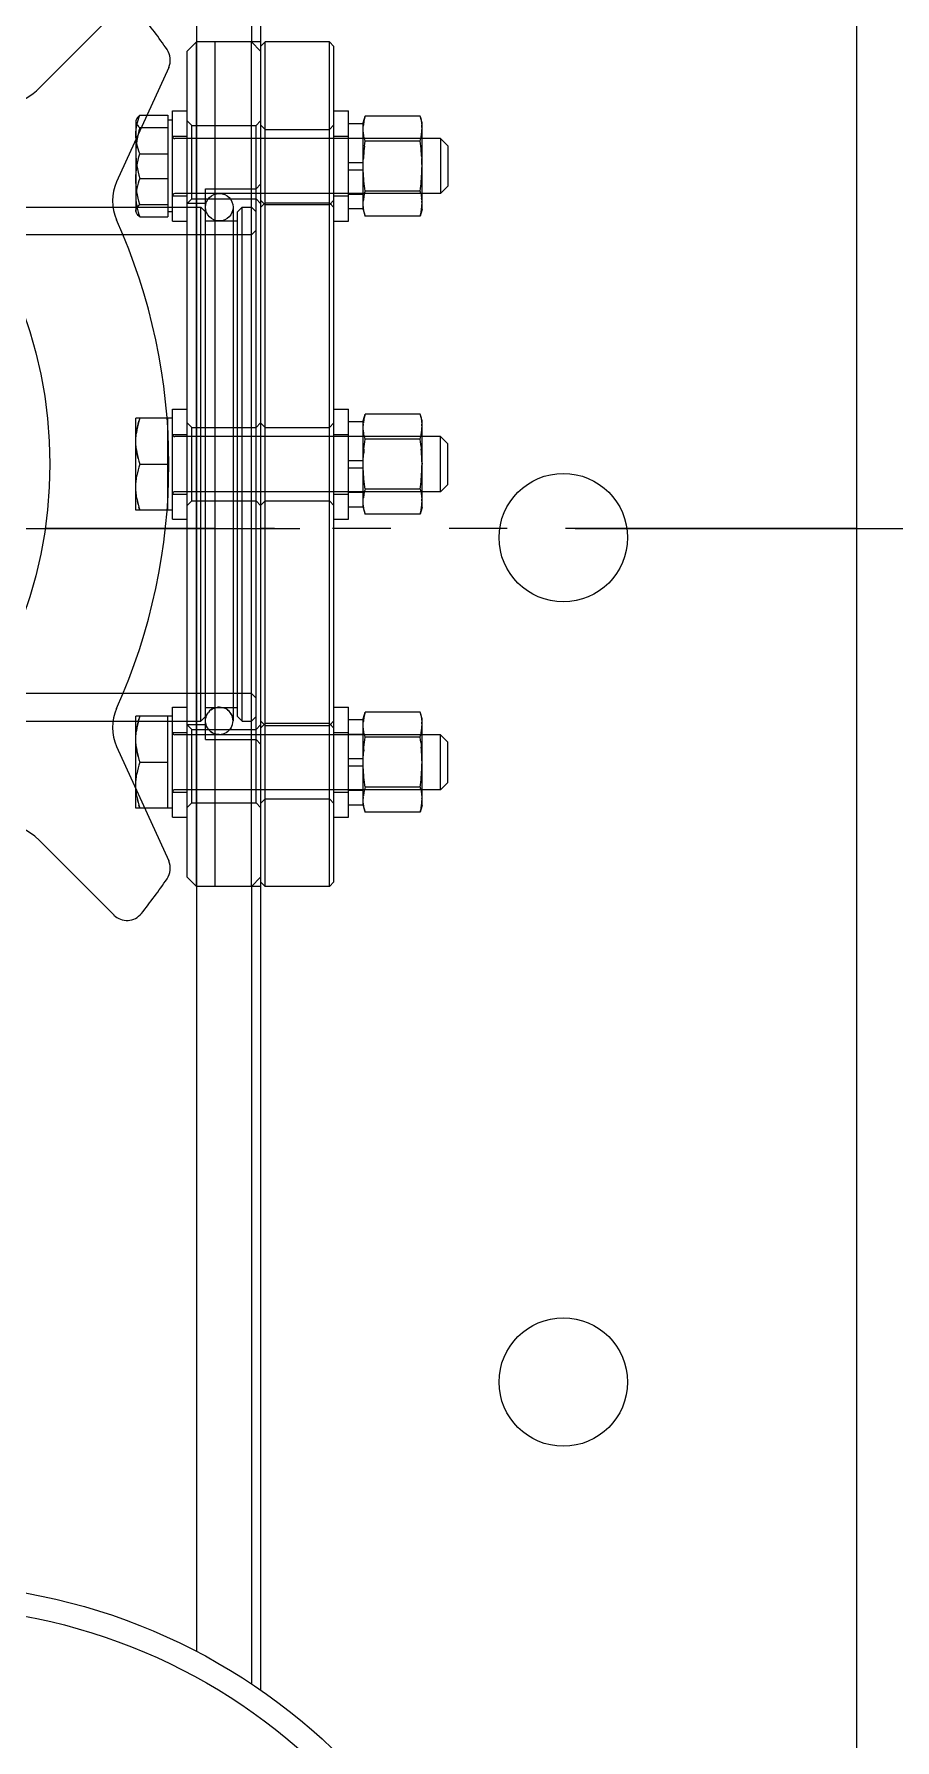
# Model space of a CAD drawing. Extents: x 59521 to 184406, y -1257 to 56672.
# Drawn here: x 74236.5 to 74330.4, y 9626.2 to 9812 of the extents above; entities that cross this region are included whole.
import ezdxf

# ---------------------------------------------------------------- set-up
doc = ezdxf.new("R2010")
doc.units = 0
doc.header["$MEASUREMENT"] = 0
for name, pattern in [('CENTER', [50.8, 31.75, -6.35, 6.35, -6.35]), ('JIS_02_0.7', [1.35, 0.75, -0.6]), ('PHANTOM', [63.5, 31.75, -6.35, 6.35, -6.35, 6.35, -6.35])]:
    doc.linetypes.add(name, pattern=pattern)
doc.layers.get('0').update_dxf_attribs({"linetype": 'CONTINUOUS'})
for name, color, linetype in [('03-JI-ZHUN-XIAN', 7, 'CONTINUOUS'), ('2', 4, 'CENTER'), ('DEFAULT_3', 7, 'PHANTOM')]:
    doc.layers.add(name, color=color, linetype=linetype)

# ---------------------------------------------------------------- blocks, each defined once
blk = doc.blocks.new('hu88')
at = {"color": 87, "linetype": 'Continuous'}
for p, q in [((-499.91, -29.55), (-499.91, -861.55)), ((-434.91, -861.55), (-434.91, -318.94)), ((-418.93, -403.43), (-410.82, -411.54)), ((-442.91, -407.05), (-442.41, -406.55)), ((-442.41, -406.55), (-442.41, -498.55)), ((-442.41, -406.55), (-435.41, -406.55)), ((-435.41, -406.55), (-435.41, -498.55)), ((-434.91, -407.05), (-435.41, -406.55)), ((-434.91, -407.55), (-433.91, -406.55)), ((-434.91, -406.55), (-429.91, -406.55)), ((-433.91, -406.55), (-433.91, -498.55)), ((-429.91, -498.55), (-429.91, -406.55)), ((-429.91, -406.55), (-427.91, -406.55)), ((-427.91, -406.55), (-427.91, -498.55)), ((-426.91, -407.55), (-427.91, -406.55)), ((-442.91, -407.05), (-442.91, -498.05)), ((-426.91, -407.55), (-426.91, -497.55)), ((-419.21, -421.8), (-424.89, -409.34)), ((-444.51, -414.08), (-444.51, -426.08)), ((-442.91, -414.08), (-444.51, -414.08)), ((-425.31, -414.08), (-426.91, -414.08)), ((-425.31, -414.08), (-425.31, -426.08)), ((-452.51, -415.36), (-452.31, -414.63)), ((-452.51, -415.36), (-452.51, -424.79)), ((-452.51, -415.99), (-452.5, -416.13)), ((-452.31, -414.63), (-446.3, -414.63)), ((-446.11, -415.36), (-446.3, -414.63)), ((-446.11, -416.26), (-446.12, -416.4)), ((-446.11, -415.36), (-446.11, -424.79)), ((-444.51, -415.44), (-446.11, -415.44)), ((-446.11, -415.99), (-446.11, -416.13)), ((-446.11, -416.26), (-446.11, -416.13)), ((-442.41, -416.08), (-442.91, -415.58)), ((-435.41, -416.08), (-442.41, -416.08)), ((-435.41, -416.08), (-434.91, -415.58)), ((-434.41, -415.64), (-434.91, -415.14)), ((-434.41, -415.64), (-434.41, -489.46)), ((-427.41, -415.64), (-434.41, -415.64)), ((-427.41, -415.64), (-426.91, -415.14)), ((-427.41, -415.64), (-427.41, -423.64)), ((-425.31, -415.08), (-421.31, -415.08)), ((-424.81, -415.08), (-424.81, -425.08)), ((-421.75, -415.08), (-421.65, -415.39)), ((-421.56, -415.71), (-421.49, -416.02)), ((-421.31, -415.08), (-421.31, -425.08)), ((-455.31, -417.88), (-454.51, -417.08)), ((-455.31, -417.88), (-455.31, -422.28)), ((-454.51, -417.08), (-454.51, -423.08)), ((-454.51, -417.08), (-425.56, -417.08)), ((-452.38, -417.08), (-452.35, -417.22)), ((-452.31, -417.35), (-452.35, -417.22)), ((-452.31, -417.35), (-446.3, -417.35)), ((-444.51, -417.03), (-446.11, -417.03)), ((-442.91, -416.83), (-444.51, -416.83)), ((-425.31, -416.83), (-426.91, -416.83)), ((-444.51, -419.68), (-446.11, -419.68)), ((-446.16, -421.44), (-446.14, -421.16)), ((-444.51, -420.48), (-446.11, -420.48)), ((-421.75, -420.08), (-424.81, -420.08)), ((-455.31, -422.28), (-454.51, -423.08)), ((-454.51, -423.08), (-425.56, -423.08)), ((-452.31, -422.8), (-446.3, -422.8)), ((-444.51, -423.13), (-446.11, -423.13)), ((-442.91, -423.33), (-444.51, -423.33)), ((-434.41, -422.55), (-434.91, -422.05)), ((-434.41, -423.64), (-434.91, -424.14)), ((-428.91, -422.55), (-434.41, -422.55)), ((-427.41, -423.64), (-434.41, -423.64)), ((-431.46, -423.53), (-431.31, -423.4)), ((-431.32, -423.4), (-431.15, -423.29)), ((-431.15, -423.29), (-430.98, -423.2)), ((-430.98, -423.21), (-430.79, -423.14)), ((-430.79, -423.14), (-430.6, -423.1)), ((-430.41, -423.09), (-430.6, -423.1)), ((-430.41, -423.09), (-430.21, -423.1)), ((-430.21, -423.1), (-430.02, -423.14)), ((-430.02, -423.14), (-429.83, -423.2)), ((-429.66, -423.29), (-429.5, -423.4)), ((-429.22, -423.67), (-429.11, -423.84)), ((-428.91, -422.55), (-428.91, -482.55)), ((-427.41, -423.64), (-426.91, -424.14)), ((-425.31, -423.33), (-426.91, -423.33)), ((-452.51, -424.79), (-452.31, -425.52)), ((-452.35, -425.38), (-452.31, -425.52)), ((-452.31, -425.52), (-446.3, -425.52)), ((-446.11, -424.79), (-446.3, -425.52)), ((-444.51, -424.72), (-446.11, -424.72)), ((-442.41, -424.3), (-442.91, -423.8)), ((-442.41, -424.08), (-442.91, -424.58)), ((-435.41, -424.08), (-442.41, -424.08)), ((-442.41, -424.3), (-435.41, -424.3)), ((-435.41, -424.3), (-434.91, -423.8)), ((-435.41, -424.08), (-434.91, -424.58)), ((-434.41, -425.05), (-433.91, -424.55)), ((-432.91, -424.55), (-433.91, -424.55)), ((-432.91, -424.55), (-432.91, -480.55)), ((-432.41, -425.05), (-432.91, -424.55)), ((-432.41, -425.05), (-432.41, -480.05)), ((-431.89, -424.39), (-431.91, -424.59)), ((-431.91, -424.58), (-431.89, -424.78)), ((-431.91, -480.55), (-431.91, -424.59)), ((-431.85, -424.19), (-431.89, -424.39)), ((-431.89, -424.78), (-431.86, -424.98)), ((-431.79, -425.16), (-431.86, -424.98)), ((-431.79, -424.01), (-431.85, -424.2)), ((-431.71, -425.33), (-431.6, -425.5)), ((-429.11, -425.35), (-429.22, -425.51)), ((-429.11, -423.84), (-429.02, -424.02)), ((-429.02, -425.17), (-429.11, -425.35)), ((-429.02, -424.01), (-428.96, -424.2)), ((-428.96, -424.98), (-429.02, -425.17)), ((-428.96, -424.2), (-428.92, -424.4)), ((-428.92, -424.79), (-428.96, -424.99)), ((-428.92, -424.39), (-428.91, -424.6)), ((-428.91, -424.59), (-428.92, -424.79)), ((-428.91, -424.15), (-426.91, -424.15)), ((-428.91, -425.05), (-428.41, -424.55)), ((-428.41, -424.55), (-428.41, -480.55)), ((-391.88, -424.55), (-428.41, -424.55)), ((-425.31, -425.08), (-421.31, -425.08)), ((-442.91, -426.08), (-444.51, -426.08)), ((-433.91, -427.55), (-434.41, -427.05)), ((-428.91, -426.05), (-432.41, -426.05)), ((-431.32, -425.78), (-431.47, -425.65)), ((-430.79, -426.04), (-430.98, -425.98)), ((-430.6, -426.08), (-430.8, -426.04)), ((-430.41, -426.1), (-430.6, -426.08)), ((-430.41, -426.1), (-430.21, -426.08)), ((-430.02, -426.04), (-430.21, -426.08)), ((-429.83, -425.98), (-430.02, -426.04)), ((-429.66, -425.9), (-429.84, -425.98)), ((-429.5, -425.79), (-429.66, -425.9)), ((-425.31, -426.08), (-426.91, -426.08)), ((-433.91, -427.55), (-392.4, -427.55)), ((-452.51, -447.84), (-452.31, -447.11)), ((-452.51, -447.84), (-452.51, -457.27)), ((-452.31, -447.11), (-446.3, -447.11)), ((-446.11, -447.84), (-446.3, -447.11)), ((-446.11, -447.84), (-446.11, -457.27)), ((-444.51, -446.55), (-444.51, -458.55)), ((-442.91, -446.55), (-444.51, -446.55)), ((-425.31, -446.55), (-426.91, -446.55)), ((-425.31, -446.55), (-425.31, -458.55)), ((-425.31, -447.55), (-421.31, -447.55)), ((-424.81, -447.55), (-424.81, -457.55)), ((-421.75, -447.55), (-421.65, -447.87)), ((-421.31, -447.55), (-421.31, -457.55)), ((-455.31, -450.35), (-454.51, -449.55)), ((-454.51, -449.55), (-454.51, -455.55)), ((-454.51, -449.55), (-425.56, -449.55)), ((-446.3, -449.83), (-446.27, -449.69)), ((-446.23, -449.56), (-446.27, -449.69)), ((-444.51, -447.91), (-446.11, -447.91)), ((-444.51, -449.5), (-446.11, -449.5)), ((-442.91, -449.3), (-444.51, -449.3)), ((-442.41, -448.55), (-442.91, -448.05)), ((-435.41, -448.55), (-442.41, -448.55)), ((-435.41, -448.55), (-434.91, -448.05)), ((-434.41, -448.55), (-434.91, -448.05)), ((-427.41, -448.55), (-434.41, -448.55)), ((-427.41, -448.55), (-426.91, -448.05)), ((-427.41, -448.55), (-427.41, -456.55)), ((-425.31, -449.3), (-426.91, -449.3)), ((-421.56, -448.18), (-421.49, -448.5)), ((-455.31, -450.35), (-455.31, -454.75)), ((-452.31, -449.83), (-446.3, -449.83)), ((-452.5, -452.82), (-452.51, -452.55)), ((-444.51, -452.15), (-446.11, -452.15)), ((-444.51, -452.95), (-446.11, -452.95)), ((-421.75, -452.55), (-424.81, -452.55)), ((-455.31, -454.75), (-454.51, -455.55)), ((-452.41, -454.46), (-452.43, -454.19)), ((-452.31, -455.28), (-446.3, -455.28)), ((-454.51, -455.55), (-425.56, -455.55)), ((-446.11, -456.91), (-446.12, -457.04)), ((-444.51, -455.6), (-446.11, -455.6)), ((-446.11, -456.64), (-446.11, -456.77)), ((-446.11, -456.91), (-446.11, -456.77)), ((-442.91, -455.8), (-444.51, -455.8)), ((-442.41, -456.55), (-442.91, -457.05)), ((-435.41, -456.55), (-442.41, -456.55)), ((-435.41, -456.55), (-434.91, -457.05)), ((-434.41, -456.55), (-434.91, -457.05)), ((-427.41, -456.55), (-434.41, -456.55)), ((-427.41, -456.55), (-426.91, -457.05)), ((-425.31, -455.8), (-426.91, -455.8)), ((-452.51, -457.27), (-452.31, -458)), ((-452.35, -457.86), (-452.31, -458)), ((-452.31, -458), (-446.3, -458)), ((-446.11, -457.27), (-446.3, -458)), ((-444.51, -457.19), (-446.11, -457.19)), ((-442.91, -458.55), (-444.51, -458.55)), ((-425.31, -458.55), (-426.91, -458.55)), ((-425.31, -457.55), (-421.31, -457.55)), ((-433.91, -477.55), (-434.41, -478.05)), ((-433.91, -477.55), (-392.4, -477.55)), ((-444.51, -479.03), (-444.51, -491.03)), ((-442.91, -479.03), (-444.51, -479.03)), ((-428.91, -479.05), (-432.41, -479.05)), ((-425.31, -479.03), (-426.91, -479.03)), ((-425.31, -479.03), (-425.31, -491.03)), ((-452.51, -480.31), (-452.31, -479.58)), ((-452.51, -480.31), (-452.51, -489.74)), ((-452.49, -481.35), (-452.5, -481.22)), ((-452.31, -479.58), (-446.3, -479.58)), ((-446.11, -480.31), (-446.3, -479.58)), ((-446.11, -480.31), (-446.11, -489.74)), ((-444.51, -480.39), (-446.11, -480.39)), ((-442.41, -481.03), (-442.91, -480.53)), ((-442.41, -480.8), (-442.91, -481.3)), ((-442.41, -480.8), (-435.41, -480.8)), ((-435.41, -481.03), (-442.41, -481.03)), ((-435.41, -481.03), (-434.91, -480.53)), ((-435.41, -480.8), (-434.91, -481.3)), ((-434.41, -481.46), (-434.91, -480.96)), ((-434.41, -480.05), (-433.91, -480.55)), ((-432.91, -480.55), (-433.91, -480.55)), ((-432.41, -480.05), (-432.91, -480.55)), ((-428.91, -480.05), (-428.41, -480.55)), ((-428.91, -480.95), (-426.91, -480.95)), ((-391.88, -480.55), (-428.41, -480.55)), ((-427.41, -481.46), (-426.91, -480.96)), ((-425.31, -480.03), (-424.81, -480.03)), ((-424.81, -490.56), (-424.81, -479.49)), ((-421.75, -479.49), (-424.81, -479.49)), ((-421.75, -480.84), (-424.81, -480.84)), ((-421.31, -490.03), (-421.31, -480.03)), ((-455.31, -482.83), (-454.51, -482.03)), ((-455.31, -487.23), (-455.31, -482.83)), ((-454.51, -488.03), (-454.51, -482.03)), ((-454.51, -482.03), (-425.56, -482.03)), ((-452.49, -481.35), (-452.47, -481.49)), ((-452.31, -482.31), (-446.3, -482.31)), ((-446.3, -482.31), (-446.27, -482.17)), ((-446.23, -482.03), (-446.27, -482.17)), ((-444.51, -481.98), (-446.11, -481.98)), ((-442.91, -481.78), (-444.51, -481.78)), ((-434.41, -482.55), (-434.91, -483.05)), ((-427.41, -481.46), (-434.41, -481.46)), ((-428.91, -482.55), (-434.41, -482.55)), ((-427.41, -481.46), (-427.41, -489.46)), ((-425.31, -481.78), (-426.91, -481.78)), ((-444.51, -484.63), (-446.11, -484.63)), ((-424.89, -495.76), (-419.21, -483.31)), ((-421.75, -483.68), (-424.81, -483.68)), ((-452.47, -486.12), (-452.49, -485.84)), ((-444.51, -485.43), (-446.11, -485.43)), ((-421.75, -486.38), (-424.81, -486.38)), ((-455.31, -487.23), (-454.51, -488.03)), ((-454.51, -488.03), (-425.56, -488.03)), ((-452.31, -487.75), (-446.3, -487.75)), ((-444.51, -488.08), (-446.11, -488.08)), ((-442.91, -488.28), (-444.51, -488.28)), ((-425.31, -488.28), (-426.91, -488.28)), ((-452.51, -489.74), (-452.31, -490.47)), ((-452.35, -490.34), (-452.31, -490.47)), ((-452.31, -490.47), (-446.3, -490.47)), ((-446.11, -489.74), (-446.3, -490.47)), ((-444.51, -489.67), (-446.11, -489.67)), ((-442.41, -489.03), (-442.91, -489.53)), ((-435.41, -489.03), (-442.41, -489.03)), ((-435.41, -489.03), (-434.91, -489.53)), ((-434.41, -489.46), (-434.91, -489.96)), ((-427.41, -489.46), (-434.41, -489.46)), ((-427.41, -489.46), (-426.91, -489.96)), ((-425.31, -490.03), (-424.81, -490.03)), ((-421.75, -489.22), (-424.81, -489.22)), ((-421.75, -490.56), (-424.81, -490.56)), ((-442.91, -491.03), (-444.51, -491.03)), ((-425.31, -491.03), (-426.91, -491.03)), ((-410.82, -493.56), (-418.93, -501.68)), ((-442.91, -498.05), (-442.41, -498.55)), ((-434.91, -498.05), (-435.41, -498.55)), ((-434.91, -497.55), (-433.91, -498.55)), ((-426.91, -497.55), (-427.91, -498.55)), ((-442.41, -498.55), (-435.41, -498.55)), ((-434.91, -498.55), (-429.91, -498.55)), ((-429.91, -498.55), (-427.91, -498.55))]:
    blk.add_line(p, q, dxfattribs=at)
for points in [[(-452.31, -414.63), (-452.35, -414.77), (-452.38, -414.9), (-452.41, -415.04), (-452.43, -415.18), (-452.45, -415.31), (-452.47, -415.45), (-452.49, -415.59), (-452.5, -415.72), (-452.5, -415.86), (-452.51, -415.99)], [(-452.38, -417.08), (-452.41, -416.94), (-452.43, -416.81), (-452.45, -416.67), (-452.47, -416.54), (-452.49, -416.4), (-452.5, -416.26), (-452.5, -416.13)], [(-446.3, -414.63), (-446.27, -414.77), (-446.23, -414.9), (-446.2, -415.04), (-446.18, -415.18), (-446.16, -415.31), (-446.14, -415.45), (-446.12, -415.59), (-446.11, -415.72), (-446.11, -415.86), (-446.11, -415.99)], [(-421.42, -416.33), (-421.49, -416.02), (-421.56, -415.71), (-421.65, -415.39), (-421.75, -415.08)], [(-452.31, -417.35), (-452.35, -417.63), (-452.38, -417.9), (-452.41, -418.17), (-452.43, -418.44), (-452.45, -418.72), (-452.47, -418.99), (-452.49, -419.26), (-452.5, -419.53), (-452.5, -419.8), (-452.51, -420.08)], [(-446.3, -417.35), (-446.27, -417.22), (-446.23, -417.08), (-446.2, -416.94), (-446.18, -416.81), (-446.16, -416.67), (-446.14, -416.54), (-446.12, -416.4)], [(-446.3, -417.35), (-446.27, -417.63), (-446.23, -417.9), (-446.2, -418.17), (-446.18, -418.44), (-446.16, -418.72), (-446.14, -418.99), (-446.12, -419.26), (-446.11, -419.53), (-446.11, -419.8), (-446.11, -420.08)], [(-421.42, -416.33), (-421.37, -416.64), (-421.34, -416.96), (-421.31, -417.27), (-421.31, -417.58)], [(-421.31, -417.58), (-421.31, -417.89), (-421.34, -418.2), (-421.37, -418.51), (-421.42, -418.82)], [(-421.75, -420.08), (-421.65, -419.76), (-421.56, -419.45), (-421.49, -419.13), (-421.42, -418.82)], [(-452.51, -420.08), (-452.5, -420.35), (-452.5, -420.62), (-452.49, -420.89), (-452.47, -421.16), (-452.45, -421.44), (-452.43, -421.71)], [(-452.38, -422.25), (-452.41, -421.98), (-452.43, -421.71)], [(-446.16, -421.44), (-446.18, -421.71), (-446.2, -421.98), (-446.23, -422.25), (-446.27, -422.53), (-446.3, -422.8)], [(-446.11, -420.08), (-446.11, -420.35), (-446.11, -420.62), (-446.12, -420.89), (-446.14, -421.16)], [(-421.37, -421.65), (-421.42, -421.33), (-421.49, -421.02), (-421.56, -420.71), (-421.65, -420.39), (-421.75, -420.08)], [(-421.56, -420.71), (-421.49, -421.02), (-421.42, -421.33), (-421.37, -421.64), (-421.34, -421.96), (-421.31, -422.27), (-421.31, -422.58)], [(-452.31, -422.8), (-452.35, -422.94), (-452.38, -423.07), (-452.41, -423.21), (-452.43, -423.34), (-452.45, -423.48), (-452.47, -423.62), (-452.49, -423.75), (-452.5, -423.89), (-452.5, -424.02), (-452.51, -424.16)], [(-452.38, -422.25), (-452.35, -422.53), (-452.31, -422.8)], [(-446.3, -422.8), (-446.27, -422.94), (-446.23, -423.07), (-446.2, -423.21), (-446.18, -423.34), (-446.16, -423.48), (-446.14, -423.62), (-446.12, -423.75), (-446.11, -423.89), (-446.11, -424.02), (-446.11, -424.16)], [(-431.46, -423.53), (-431.59, -423.67), (-431.7, -423.83), (-431.79, -424.01)], [(-431.7, -423.84), (-431.59, -423.67), (-431.46, -423.53)], [(-429.22, -423.67), (-429.35, -423.53), (-429.5, -423.4), (-429.66, -423.29), (-429.84, -423.2)], [(-421.75, -425.08), (-421.65, -424.76), (-421.56, -424.45), (-421.49, -424.13), (-421.42, -423.82), (-421.37, -423.51)], [(-421.31, -422.58), (-421.31, -422.89), (-421.34, -423.2), (-421.37, -423.51), (-421.42, -423.82), (-421.49, -424.13), (-421.56, -424.45), (-421.65, -424.76)], [(-452.51, -424.16), (-452.5, -424.3), (-452.5, -424.43)], [(-452.35, -425.38), (-452.38, -425.25), (-452.41, -425.11), (-452.43, -424.98), (-452.45, -424.84), (-452.47, -424.7), (-452.49, -424.57), (-452.5, -424.43)], [(-446.3, -425.52), (-446.27, -425.38), (-446.23, -425.25), (-446.2, -425.11), (-446.18, -424.98), (-446.16, -424.84), (-446.14, -424.7), (-446.12, -424.57), (-446.11, -424.43)], [(-446.11, -424.16), (-446.11, -424.3), (-446.11, -424.43)], [(-431.86, -424.97), (-431.8, -425.16), (-431.71, -425.34)], [(-431.6, -425.5), (-431.47, -425.65), (-431.32, -425.78), (-431.16, -425.89), (-430.98, -425.98)], [(-429.66, -425.9), (-429.5, -425.79), (-429.35, -425.66), (-429.22, -425.51)], [(-452.31, -447.11), (-452.35, -447.24), (-452.38, -447.38), (-452.41, -447.52), (-452.43, -447.65), (-452.45, -447.79), (-452.47, -447.92), (-452.49, -448.06), (-452.5, -448.2), (-452.5, -448.33), (-452.51, -448.47)], [(-446.3, -447.11), (-446.27, -447.24), (-446.23, -447.38), (-446.2, -447.52), (-446.18, -447.65), (-446.16, -447.79), (-446.14, -447.92), (-446.12, -448.06), (-446.11, -448.2), (-446.11, -448.33), (-446.11, -448.47)], [(-421.42, -448.81), (-421.49, -448.5), (-421.56, -448.18), (-421.65, -447.87), (-421.75, -447.55)], [(-452.51, -448.47), (-452.5, -448.6), (-452.5, -448.74)], [(-452.31, -449.83), (-452.35, -449.69), (-452.38, -449.56), (-452.41, -449.42), (-452.43, -449.28), (-452.45, -449.15), (-452.47, -449.01), (-452.49, -448.88), (-452.5, -448.74)], [(-446.23, -449.56), (-446.2, -449.42), (-446.18, -449.28), (-446.16, -449.15), (-446.14, -449.01), (-446.12, -448.88)], [(-446.11, -448.47), (-446.11, -448.6), (-446.11, -448.74), (-446.12, -448.88)], [(-421.42, -448.81), (-421.37, -449.12), (-421.34, -449.43), (-421.31, -449.74), (-421.31, -450.05)], [(-452.31, -449.83), (-452.35, -450.1), (-452.38, -450.38), (-452.41, -450.65), (-452.43, -450.92), (-452.45, -451.19), (-452.47, -451.46), (-452.49, -451.74), (-452.5, -452.01), (-452.5, -452.28), (-452.51, -452.55)], [(-446.3, -449.83), (-446.27, -450.1), (-446.23, -450.38), (-446.2, -450.65), (-446.18, -450.92), (-446.16, -451.19), (-446.14, -451.46), (-446.12, -451.74), (-446.11, -452.01), (-446.11, -452.28), (-446.11, -452.55)], [(-421.75, -452.55), (-421.65, -452.24), (-421.56, -451.92), (-421.49, -451.61), (-421.42, -451.3)], [(-421.31, -450.05), (-421.31, -450.36), (-421.34, -450.67), (-421.37, -450.98), (-421.42, -451.3)], [(-452.5, -452.82), (-452.5, -453.1), (-452.49, -453.37), (-452.47, -453.64), (-452.45, -453.91), (-452.43, -454.19)], [(-446.11, -452.55), (-446.11, -452.82), (-446.11, -453.1), (-446.12, -453.37), (-446.14, -453.64)], [(-421.37, -454.12), (-421.42, -453.81), (-421.49, -453.5), (-421.56, -453.18), (-421.65, -452.87), (-421.75, -452.55)], [(-421.56, -453.18), (-421.49, -453.5), (-421.42, -453.81), (-421.37, -454.12), (-421.34, -454.43), (-421.31, -454.74), (-421.31, -455.05)], [(-452.31, -455.28), (-452.35, -455.41), (-452.38, -455.55), (-452.41, -455.68), (-452.43, -455.82), (-452.45, -455.96), (-452.47, -456.09), (-452.49, -456.23), (-452.5, -456.36), (-452.5, -456.5), (-452.51, -456.64)], [(-452.41, -454.46), (-452.38, -454.73), (-452.35, -455), (-452.31, -455.28)], [(-446.18, -454.19), (-446.2, -454.46), (-446.23, -454.73), (-446.27, -455), (-446.3, -455.28)], [(-446.3, -455.28), (-446.27, -455.41), (-446.23, -455.55), (-446.2, -455.68), (-446.18, -455.82), (-446.16, -455.96), (-446.14, -456.09), (-446.12, -456.23), (-446.11, -456.36), (-446.11, -456.5), (-446.11, -456.64)], [(-446.18, -454.19), (-446.16, -453.91), (-446.14, -453.64)], [(-421.31, -455.05), (-421.31, -455.36), (-421.34, -455.67), (-421.37, -455.98), (-421.42, -456.3), (-421.49, -456.61), (-421.56, -456.92), (-421.65, -457.24)], [(-452.51, -456.64), (-452.5, -456.77), (-452.5, -456.91)], [(-452.35, -457.86), (-452.38, -457.72), (-452.41, -457.59), (-452.43, -457.45), (-452.45, -457.32), (-452.47, -457.18), (-452.49, -457.04), (-452.5, -456.91)], [(-446.3, -458), (-446.27, -457.86), (-446.23, -457.72), (-446.2, -457.59), (-446.18, -457.45), (-446.16, -457.32), (-446.14, -457.18), (-446.12, -457.04)], [(-421.75, -457.55), (-421.65, -457.24), (-421.56, -456.92), (-421.49, -456.61), (-421.42, -456.3), (-421.37, -455.98)], [(-452.31, -479.58), (-452.35, -479.72), (-452.38, -479.86), (-452.41, -479.99), (-452.43, -480.13), (-452.45, -480.26), (-452.47, -480.4), (-452.49, -480.54), (-452.5, -480.67), (-452.5, -480.81), (-452.51, -480.94)], [(-452.51, -480.94), (-452.5, -481.08), (-452.5, -481.22)], [(-446.3, -479.58), (-446.27, -479.72), (-446.23, -479.86), (-446.2, -479.99), (-446.18, -480.13), (-446.16, -480.26), (-446.14, -480.4), (-446.12, -480.54), (-446.11, -480.67), (-446.11, -480.81), (-446.11, -480.94)], [(-446.23, -482.03), (-446.2, -481.9), (-446.18, -481.76), (-446.16, -481.62), (-446.14, -481.49), (-446.12, -481.35), (-446.11, -481.22)], [(-446.11, -480.94), (-446.11, -481.08), (-446.11, -481.22)], [(-421.31, -481.59), (-421.31, -481.33), (-421.34, -481.07), (-421.37, -480.81), (-421.42, -480.54), (-421.49, -480.28), (-421.56, -480.02), (-421.65, -479.76), (-421.75, -479.49)], [(-421.75, -479.49), (-421.65, -479.58), (-421.56, -479.66), (-421.49, -479.75), (-421.42, -479.83), (-421.37, -479.92), (-421.34, -480), (-421.31, -480.08), (-421.31, -480.17)], [(-421.31, -480.17), (-421.31, -480.25), (-421.34, -480.33), (-421.37, -480.42), (-421.42, -480.5), (-421.49, -480.59), (-421.56, -480.67), (-421.65, -480.76), (-421.75, -480.84)], [(-421.75, -480.84), (-421.65, -481.19), (-421.56, -481.54), (-421.49, -481.89), (-421.42, -482.23), (-421.37, -482.58), (-421.34, -482.92), (-421.31, -483.27), (-421.31, -483.61)], [(-452.31, -482.31), (-452.35, -482.58), (-452.38, -482.85), (-452.41, -483.12), (-452.43, -483.4), (-452.45, -483.67), (-452.47, -483.94), (-452.49, -484.21), (-452.5, -484.49), (-452.5, -484.76), (-452.51, -485.03)], [(-452.38, -482.03), (-452.41, -481.9), (-452.43, -481.76), (-452.45, -481.62), (-452.47, -481.49)], [(-452.38, -482.03), (-452.35, -482.17), (-452.31, -482.31)], [(-446.3, -482.31), (-446.27, -482.58), (-446.23, -482.85), (-446.2, -483.12), (-446.18, -483.4), (-446.16, -483.67), (-446.14, -483.94), (-446.12, -484.21), (-446.11, -484.49), (-446.11, -484.76), (-446.11, -485.03)], [(-421.75, -483.68), (-421.65, -483.42), (-421.56, -483.15), (-421.49, -482.89), (-421.42, -482.63), (-421.37, -482.36), (-421.34, -482.1), (-421.31, -481.84), (-421.31, -481.59)], [(-452.51, -485.03), (-452.5, -485.3), (-452.5, -485.57), (-452.49, -485.84)], [(-446.11, -485.03), (-446.11, -485.3), (-446.11, -485.57), (-446.12, -485.84)], [(-421.31, -483.61), (-421.31, -483.95), (-421.34, -484.3), (-421.37, -484.64), (-421.42, -484.99), (-421.49, -485.33), (-421.56, -485.68), (-421.65, -486.03), (-421.75, -486.38)], [(-421.31, -486.45), (-421.31, -486.1), (-421.34, -485.76), (-421.37, -485.42), (-421.42, -485.07), (-421.49, -484.72), (-421.56, -484.38), (-421.65, -484.03), (-421.75, -483.68)], [(-452.47, -486.12), (-452.45, -486.39), (-452.43, -486.66), (-452.41, -486.93), (-452.38, -487.21), (-452.35, -487.48), (-452.31, -487.75)], [(-446.23, -487.21), (-446.2, -486.93), (-446.18, -486.66), (-446.16, -486.39), (-446.14, -486.12), (-446.12, -485.84)], [(-421.75, -486.38), (-421.65, -486.64), (-421.56, -486.9), (-421.49, -487.17), (-421.42, -487.43), (-421.37, -487.69), (-421.34, -487.95), (-421.31, -488.21), (-421.31, -488.47)], [(-421.75, -489.22), (-421.65, -488.87), (-421.56, -488.52), (-421.49, -488.17), (-421.42, -487.82), (-421.37, -487.48), (-421.34, -487.13), (-421.31, -486.79), (-421.31, -486.45)], [(-452.31, -487.75), (-452.35, -487.89), (-452.38, -488.02), (-452.41, -488.16), (-452.43, -488.3), (-452.45, -488.43), (-452.47, -488.57), (-452.49, -488.7), (-452.5, -488.84), (-452.5, -488.98), (-452.51, -489.11)], [(-446.23, -487.21), (-446.27, -487.48), (-446.3, -487.75)], [(-446.3, -487.75), (-446.27, -487.89), (-446.23, -488.02), (-446.2, -488.16), (-446.18, -488.3), (-446.16, -488.43), (-446.14, -488.57), (-446.12, -488.7), (-446.11, -488.84), (-446.11, -488.98), (-446.11, -489.11)], [(-421.31, -488.47), (-421.31, -488.73), (-421.34, -488.99), (-421.37, -489.25), (-421.42, -489.51), (-421.49, -489.77), (-421.56, -490.04), (-421.65, -490.3), (-421.75, -490.56)], [(-452.51, -489.11), (-452.5, -489.25), (-452.5, -489.38), (-452.49, -489.52)], [(-452.35, -490.34), (-452.38, -490.2), (-452.41, -490.06), (-452.43, -489.93), (-452.45, -489.79), (-452.47, -489.66), (-452.49, -489.52)], [(-446.3, -490.47), (-446.27, -490.34), (-446.23, -490.2), (-446.2, -490.06), (-446.18, -489.93), (-446.16, -489.79), (-446.14, -489.66), (-446.12, -489.52), (-446.11, -489.38)], [(-446.11, -489.11), (-446.11, -489.25), (-446.11, -489.38)], [(-421.31, -489.89), (-421.31, -489.81), (-421.34, -489.72), (-421.37, -489.64), (-421.42, -489.55), (-421.49, -489.47), (-421.56, -489.39), (-421.65, -489.3), (-421.75, -489.22)], [(-421.75, -490.56), (-421.65, -490.48), (-421.56, -490.4), (-421.49, -490.31), (-421.42, -490.23), (-421.37, -490.14), (-421.34, -490.06), (-421.31, -489.97), (-421.31, -489.89)]]:
    blk.add_lwpolyline(points, dxfattribs=at)
for centre, radius in [((-397.91, -265.55), 65), ((-397.91, -265.55), 62.5), ((-467.91, -352.55), 7), ((-363.33, -452.55), 48.61), ((-467.91, -444.55), 7), ((-430.41, -480.55), 1.5)]:
    blk.add_circle(centre, radius, dxfattribs=at)
for centre, radius, start, end in [((-420.34, -404.84), 2, 45, 141.7123), ((-405.87, -406.59), 7, 225, 45), ((-359.91, -452.55), 79, 141.7123, 145.1147), ((-423.07, -408.51), 2, 145.1147, 204.5011), ((-425.56, -416.83), 0.25, 270, 0), ((-423.76, -423.87), 5, 335.8139, 24.5011), ((-425.56, -423.33), 0.25, 0, 90), ((-359.91, -452.55), 65, 155.8139, 204.1861), ((-425.56, -449.3), 0.25, 270, 0), ((-425.56, -455.8), 0.25, 0, 90), ((-423.76, -481.23), 5, 335.4989, 24.1861), ((-425.56, -481.78), 0.25, 270, 0), ((-425.56, -488.28), 0.25, 0, 90), ((-405.87, -498.51), 7, 315, 135), ((-423.07, -496.59), 2, 155.4989, 214.8853), ((-359.91, -452.55), 79, 214.8853, 218.2877)]:
    blk.add_arc(centre, radius, start, end, dxfattribs=at)
at = {"layer": '03-JI-ZHUN-XIAN', "color": 87, "linetype": 'Continuous'}
for p, q in [((-433.91, -406.55), (-433.91, -319.64)), ((-427.91, -849.55), (-427.91, -323.18)), ((-433.91, -849.55), (-433.91, -498.55))]:
    blk.add_line(p, q, dxfattribs=at)
at = {"layer": 'DEFAULT_3', "color": 87, "linetype": 'PHANTOM'}
for p, q in [((-499.91, -445.55), (-434.91, -445.55)), ((-429.91, -445.55), (-411.38, -445.55))]:
    blk.add_line(p, q, dxfattribs=at)

msp = doc.modelspace()

# ---------------------------------------------------------------- linework, layer by layer
at = {"layer": '2', "color": 1, "linetype": 'JIS_02_0.7', "ltscale": 50}
msp.add_line((65250.524, 9758.158), (77597.533, 9758.158), dxfattribs=at)

# ---------------------------------------------------------------- block references
at = {"rotation": 180}
msp.add_blockref('hu88', (73826.333, 9312.606), dxfattribs=at)

doc.saveas('drawing.dxf')
